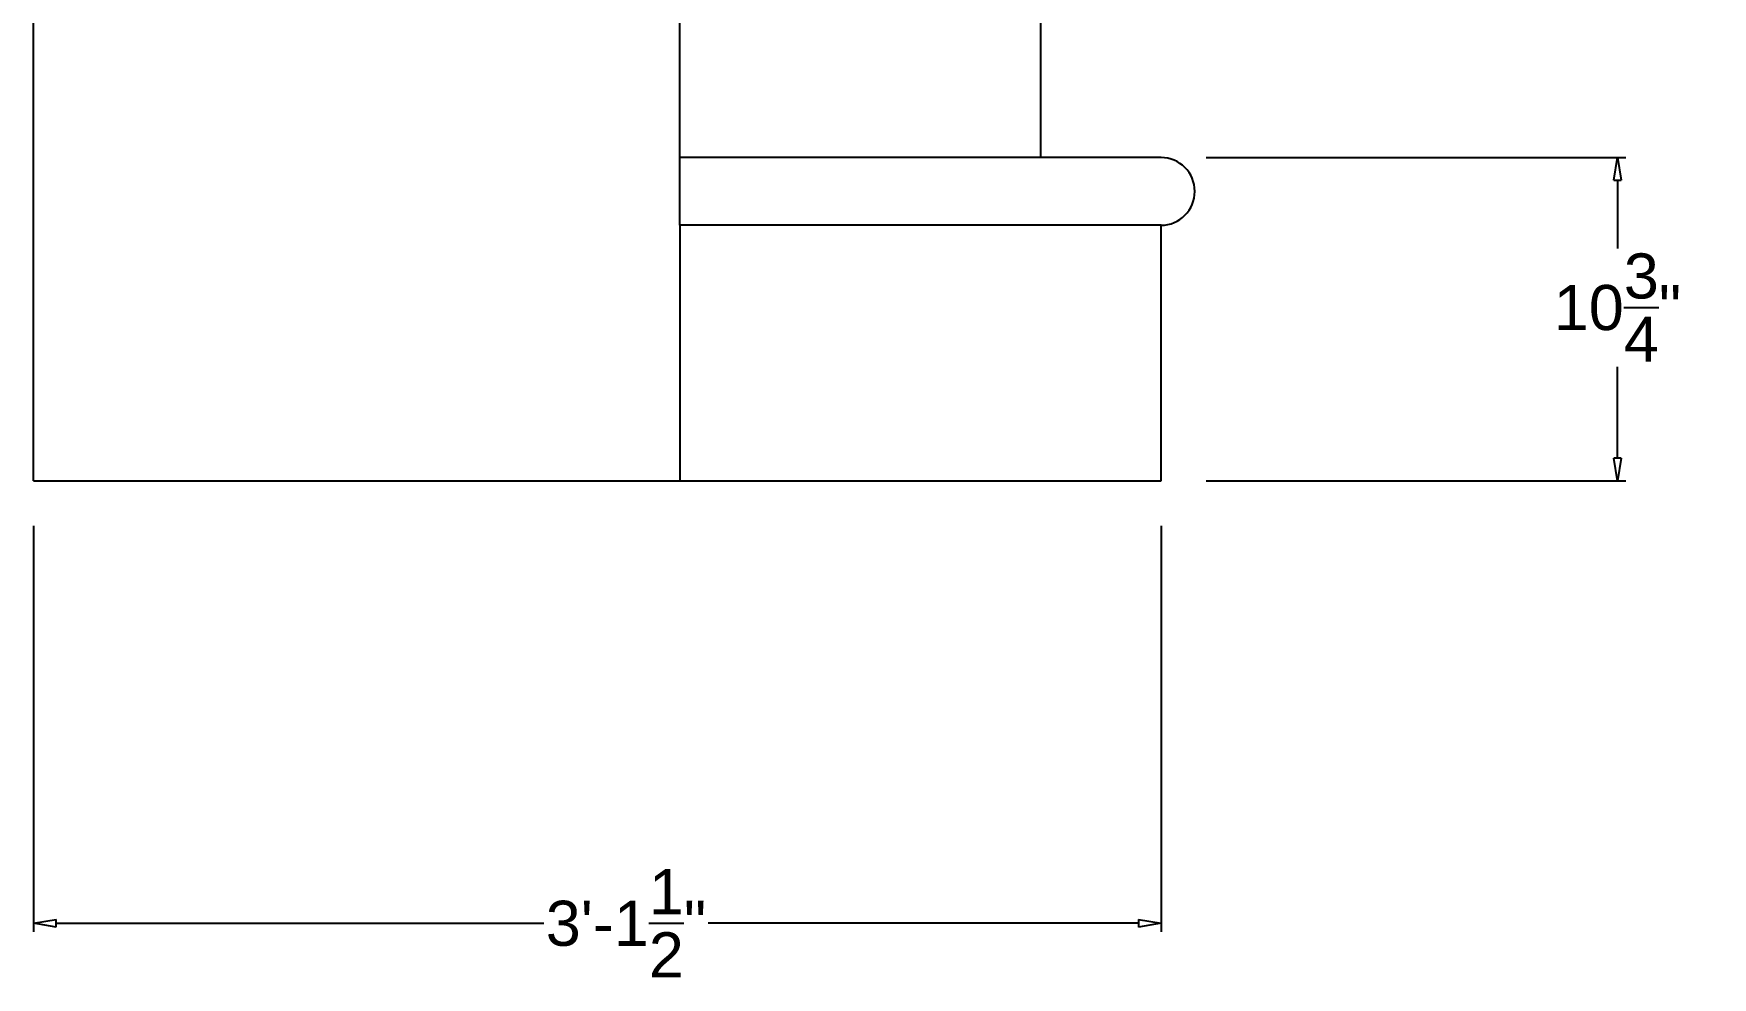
# Model space of a CAD drawing. Header units: millimetres. Extents: x 1155 to 2227, y 540 to 1342.
# Drawn here: x 1323.3 to 1379.1, y 1052.8 to 1084.2 of the extents above; entities that cross this region are included whole.
import ezdxf

# ---------------------------------------------------------------- set-up
doc = ezdxf.new("R2010")
doc.units = ezdxf.units.MM
doc.layers.add('dimension', color=4, linetype='Continuous')
doc.styles.get("Standard").update_dxf_attribs({"font": 'arial.ttf'})
doc.dimstyles.new('25', dxfattribs={"dimscale": 1.5, "dimtxt": 1, "dimasz": 0.5, "dimexe": 0.1875, "dimexo": 1, "dimgap": 0.125, "dimtad": 0, "dimtih": 1, "dimtoh": 1, "dimdec": 4, "dimzin": 4, "dimdsep": 46, "dimlunit": 4, "dimtxsty": 'Standard', "dimblk1": 'CLOSEDBLANK', "dimblk2": 'CLOSEDBLANK', "dimsah": 1, "dimcen": -1, "dimclrd": 256, "dimclre": 256, "dimclrt": 256, "dimadec": 0, "dimazin": 0, "dimtfac": 1, "dimtdec": 4, "dimtofl": 0, "dimtmove": 0, "dimatfit": 3, "dimldrblk": 'CLOSEDBLANK', "dimfxl": 1, "dimtolj": 1, "dimtzin": 4, "dimarcsym": 0})

# ---------------------------------------------------------------- blocks, each defined once
blk = doc.blocks.new('_CLOSEDBLANK')
at = {"color": 0, "linetype": 'ByBlock'}
for p, q in [((-1, 0.167), (0, 0)), ((-1, 0.167), (-1, -0.167)), ((0, 0), (-1, -0.167))]:
    blk.add_line(p, q, dxfattribs=at)
blk = doc.blocks.new('*D239')
at = {"layer": 'Defpoints', "color": 0, "transparency": 16777216}
for p in [(1323.271, 1069.305), (1360.771, 1069.305), (1360.771, 1054.595)]:
    blk.add_point(p, dxfattribs=at)
at = {"layer": 'dimension', "lineweight": -2, "transparency": 16777216}
for p, q in [((1323.271, 1067.805), (1323.271, 1054.314)), ((1360.771, 1067.805), (1360.771, 1054.314)), ((1324.021, 1054.595), (1340.247, 1054.595)), ((1360.021, 1054.595), (1345.703, 1054.595))]:
    blk.add_line(p, q, dxfattribs=at)
at = {"layer": 'dimension', "lineweight": -2, "transparency": 16777216, "xscale": 0.75, "yscale": 0.75, "zscale": 0.75, "rotation": 180}
blk.add_blockref('_CLOSEDBLANK', (1323.271, 1054.595), dxfattribs=at)
at = {"layer": 'dimension', "lineweight": -2, "transparency": 16777216, "xscale": 0.75, "yscale": 0.75, "zscale": 0.75}
blk.add_blockref('_CLOSEDBLANK', (1360.771, 1054.595), dxfattribs=at)
at = {"layer": 'dimension', "transparency": 16777216, "insert": (1342.975, 1054.595), "char_height": 1.5, "attachment_point": 5}
blk.add_mtext('\\A1;3\'-1{\\H1.000000x;\\S1/2;}"', dxfattribs=at)
blk = doc.blocks.new('*D240')
at = {"layer": 'Defpoints', "color": 0, "transparency": 16777216}
for p in [(1360.771, 1080.055), (1375.953, 1080.055), (1360.771, 1069.305)]:
    blk.add_point(p, dxfattribs=at)
at = {"layer": 'dimension', "lineweight": -2, "transparency": 16777216}
for p, q in [((1362.271, 1080.055), (1376.235, 1080.055)), ((1375.953, 1079.305), (1375.953, 1077.035)), ((1375.953, 1070.055), (1375.953, 1073.102)), ((1362.271, 1069.305), (1376.235, 1069.305))]:
    blk.add_line(p, q, dxfattribs=at)
at = {"layer": 'dimension', "lineweight": -2, "transparency": 16777216, "xscale": 0.75, "yscale": 0.75, "zscale": 0.75}
for p, rotation in [((1375.953, 1080.055), 90), ((1375.953, 1069.305), 270)]:
    blk.add_blockref('_CLOSEDBLANK', p, dxfattribs=dict(at, rotation=rotation))
at = {"layer": 'dimension', "transparency": 16777216, "insert": (1375.953, 1075.069), "char_height": 1.5, "attachment_point": 5}
blk.add_mtext('\\A1;10{\\H1.000000x;\\S3/4;}"', dxfattribs=at)

msp = doc.modelspace()

# ---------------------------------------------------------------- linework, layer by layer
at = {"color": 0}
for p, q in [((1323.2705, 1069.30549), (1323.2705, 1313.80549)), ((1344.7705, 1077.80549), (1344.7705, 1143.30549)), ((1356.7705, 1080.05549), (1356.7705, 1085.05549)), ((1360.7705, 1080.05549), (1344.7705, 1080.05549)), ((1360.7705, 1077.80549), (1344.7705, 1077.80549)), ((1344.7705, 1077.80549), (1344.7705, 1069.30549)), ((1360.7705, 1069.30549), (1360.7705, 1077.80549)), ((1360.7705, 1069.30549), (1360.7705, 1077.80549)), ((1323.2705, 1069.30549), (1360.7705, 1069.30549))]:
    msp.add_line(p, q, dxfattribs=at)
msp.add_arc((1360.7705, 1078.93049), 1.125, 270, 90, dxfattribs=at)

# ---------------------------------------------------------------- dimensions: what is measured, and where the dimension line sits
at = {"layer": 'dimension'}
dim = msp.add_linear_dim(base=(1375.95342, 1080.05549), p1=(1360.7705, 1069.30549), p2=(1360.7705, 1080.05549), angle=90, dimstyle='25', dxfattribs=at)
dim.commit()
dim.dimension.update_dxf_attribs({"geometry": '*D240', "text_midpoint": (1375.95342, 1075.0688), "dimtype": 160})
dim = msp.add_linear_dim(base=(1360.7705, 1054.59505), p1=(1323.2705, 1069.30549), p2=(1360.7705, 1069.30549), dimstyle='25', dxfattribs=at)
dim.commit()
dim.dimension.update_dxf_attribs({"geometry": '*D239', "text_midpoint": (1342.97507, 1054.59505), "dimtype": 160})

doc.saveas('drawing.dxf')
